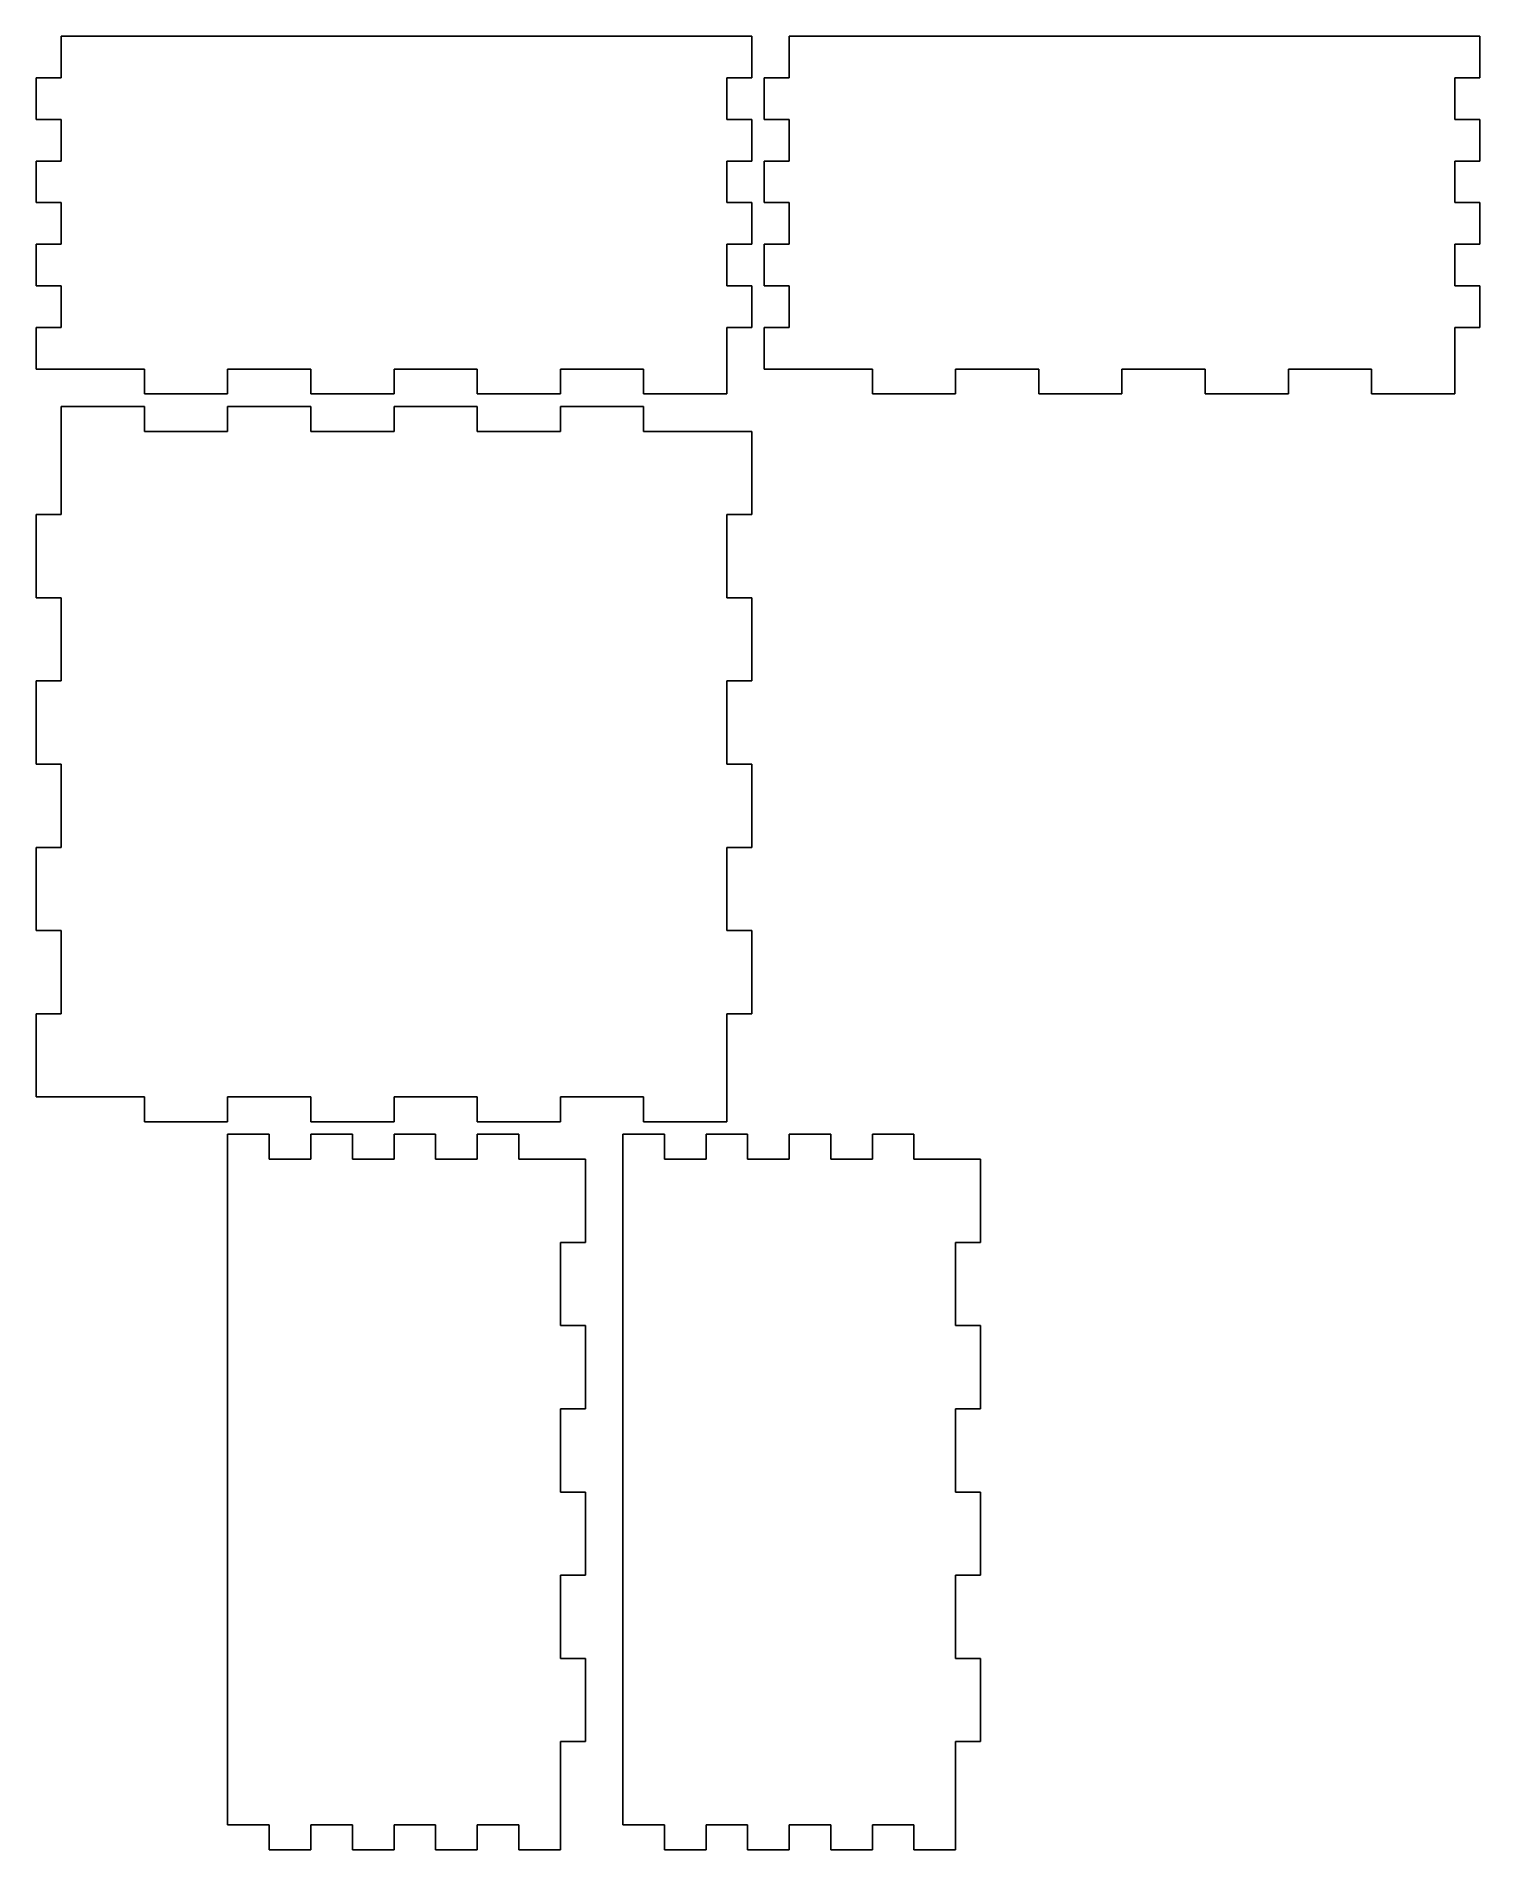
# Model space of a CAD drawing. Header units: metres. Extents: x -43 to 130, y -130 to 88.
import ezdxf

# ---------------------------------------------------------------- set-up
doc = ezdxf.new("R2010")
doc.units = ezdxf.units.M

msp = doc.modelspace()

# ---------------------------------------------------------------- linework, layer by layer
for p, q in [((43, 87.5), (-40, 87.5)), ((-40, 87.5), (-40, 82.5)), ((43, 82.5), (43, 87.5)), ((130.5, 87.5), (47.5, 87.5)), ((47.5, 87.5), (47.5, 82.5)), ((130.5, 82.5), (130.5, 87.5)), ((-40, 82.5), (-43, 82.5)), ((-43, 82.5), (-43, 77.5)), ((40, 77.5), (40, 82.5)), ((40, 82.5), (43, 82.5)), ((47.5, 82.5), (44.5, 82.5)), ((44.5, 82.5), (44.5, 77.5)), ((127.5, 77.5), (127.5, 82.5)), ((127.5, 82.5), (130.5, 82.5)), ((-43, 77.5), (-40, 77.5)), ((-40, 77.5), (-40, 72.5)), ((43, 77.5), (40, 77.5)), ((43, 72.5), (43, 77.5)), ((44.5, 77.5), (47.5, 77.5)), ((47.5, 77.5), (47.5, 72.5)), ((130.5, 77.5), (127.5, 77.5)), ((130.5, 72.5), (130.5, 77.5)), ((-40, 72.5), (-43, 72.5)), ((-43, 72.5), (-43, 67.5)), ((40, 67.5), (40, 72.5)), ((40, 72.5), (43, 72.5)), ((47.5, 72.5), (44.5, 72.5)), ((44.5, 72.5), (44.5, 67.5)), ((127.5, 67.5), (127.5, 72.5)), ((127.5, 72.5), (130.5, 72.5)), ((-43, 67.5), (-40, 67.5)), ((-40, 67.5), (-40, 62.5)), ((43, 67.5), (40, 67.5)), ((43, 62.5), (43, 67.5)), ((44.5, 67.5), (47.5, 67.5)), ((47.5, 67.5), (47.5, 62.5)), ((130.5, 67.5), (127.5, 67.5)), ((130.5, 62.5), (130.5, 67.5)), ((-40, 62.5), (-43, 62.5)), ((-43, 62.5), (-43, 57.5)), ((40, 57.5), (40, 62.5)), ((40, 62.5), (43, 62.5)), ((47.5, 62.5), (44.5, 62.5)), ((44.5, 62.5), (44.5, 57.5)), ((127.5, 57.5), (127.5, 62.5)), ((127.5, 62.5), (130.5, 62.5)), ((-43, 57.5), (-40, 57.5)), ((-40, 57.5), (-40, 52.5)), ((43, 57.5), (40, 57.5)), ((43, 52.5), (43, 57.5)), ((44.5, 57.5), (47.5, 57.5)), ((47.5, 57.5), (47.5, 52.5)), ((130.5, 57.5), (127.5, 57.5)), ((130.5, 52.5), (130.5, 57.5)), ((-40, 52.5), (-43, 52.5)), ((-43, 52.5), (-43, 47.5)), ((40, 44.5), (40, 52.5)), ((40, 52.5), (43, 52.5)), ((47.5, 52.5), (44.5, 52.5)), ((44.5, 52.5), (44.5, 47.5)), ((127.5, 44.5), (127.5, 52.5)), ((127.5, 52.5), (130.5, 52.5)), ((-43, 47.5), (-30, 47.5)), ((-30, 47.5), (-30, 44.5)), ((-20, 47.5), (-10, 47.5)), ((-20, 44.5), (-20, 47.5)), ((-10, 47.5), (-10, 44.5)), ((0, 44.5), (0, 47.5)), ((0, 47.5), (10, 47.5)), ((10, 47.5), (10, 44.5)), ((20, 44.5), (20, 47.5)), ((20, 47.5), (30, 47.5)), ((30, 47.5), (30, 44.5)), ((44.5, 47.5), (57.5, 47.5)), ((57.5, 47.5), (57.5, 44.5)), ((67.5, 47.5), (77.5, 47.5)), ((67.5, 44.5), (67.5, 47.5)), ((77.5, 47.5), (77.5, 44.5)), ((87.5, 44.5), (87.5, 47.5)), ((87.5, 47.5), (97.5, 47.5)), ((97.5, 47.5), (97.5, 44.5)), ((107.5, 44.5), (107.5, 47.5)), ((107.5, 47.5), (117.5, 47.5)), ((117.5, 47.5), (117.5, 44.5)), ((-30, 44.5), (-20, 44.5)), ((-10, 44.5), (0, 44.5)), ((10, 44.5), (20, 44.5)), ((30, 44.5), (40, 44.5)), ((57.5, 44.5), (67.5, 44.5)), ((77.5, 44.5), (87.5, 44.5)), ((97.5, 44.5), (107.5, 44.5)), ((117.5, 44.5), (127.5, 44.5)), ((-30, 43), (-40, 43)), ((-40, 43), (-40, 30)), ((-30, 40), (-30, 43)), ((-10, 43), (-20, 43)), ((-20, 43), (-20, 40)), ((-10, 40), (-10, 43)), ((10, 43), (0, 43)), ((0, 43), (0, 40)), ((10, 40), (10, 43)), ((30, 43), (20, 43)), ((20, 43), (20, 40)), ((30, 40), (30, 43)), ((-20, 40), (-30, 40)), ((0, 40), (-10, 40)), ((20, 40), (10, 40)), ((43, 40), (30, 40)), ((43, 30), (43, 40)), ((-40, 30), (-43, 30)), ((-43, 30), (-43, 20)), ((40, 20), (40, 30)), ((40, 30), (43, 30)), ((-43, 20), (-40, 20)), ((-40, 20), (-40, 10)), ((43, 20), (40, 20)), ((43, 10), (43, 20)), ((-40, 10), (-43, 10)), ((-43, 10), (-43, 0)), ((40, 0), (40, 10)), ((40, 10), (43, 10)), ((-43, 0), (-40, 0)), ((-40, 0), (-40, -10)), ((43, 0), (40, 0)), ((43, -10), (43, 0)), ((-40, -10), (-43, -10)), ((-43, -10), (-43, -20)), ((40, -20), (40, -10)), ((40, -10), (43, -10)), ((-43, -20), (-40, -20)), ((-40, -20), (-40, -30)), ((43, -20), (40, -20)), ((43, -30), (43, -20)), ((-40, -30), (-43, -30)), ((-43, -30), (-43, -40)), ((40, -43), (40, -30)), ((40, -30), (43, -30)), ((-43, -40), (-30, -40)), ((-30, -40), (-30, -43)), ((-20, -40), (-10, -40)), ((-20, -43), (-20, -40)), ((-10, -40), (-10, -43)), ((0, -43), (0, -40)), ((0, -40), (10, -40)), ((10, -40), (10, -43)), ((20, -43), (20, -40)), ((20, -40), (30, -40)), ((30, -40), (30, -43)), ((-30, -43), (-20, -43)), ((-10, -43), (0, -43)), ((10, -43), (20, -43)), ((30, -43), (40, -43)), ((-15, -44.5), (-20, -44.5)), ((-20, -44.5), (-20, -127.5)), ((-15, -47.5), (-15, -44.5)), ((-5, -44.5), (-10, -44.5)), ((-10, -44.5), (-10, -47.5)), ((-5, -47.5), (-5, -44.5)), ((5, -44.5), (0, -44.5)), ((0, -44.5), (0, -47.5)), ((5, -47.5), (5, -44.5)), ((15, -44.5), (10, -44.5)), ((10, -44.5), (10, -47.5)), ((15, -47.5), (15, -44.5)), ((32.5, -44.5), (27.5, -44.5)), ((27.5, -44.5), (27.5, -127.5)), ((32.5, -47.5), (32.5, -44.5)), ((42.5, -44.5), (37.5, -44.5)), ((37.5, -44.5), (37.5, -47.5)), ((42.5, -47.5), (42.5, -44.5)), ((52.5, -44.5), (47.5, -44.5)), ((47.5, -44.5), (47.5, -47.5)), ((52.5, -47.5), (52.5, -44.5)), ((62.5, -44.5), (57.5, -44.5)), ((57.5, -44.5), (57.5, -47.5)), ((62.5, -47.5), (62.5, -44.5)), ((-10, -47.5), (-15, -47.5)), ((0, -47.5), (-5, -47.5)), ((10, -47.5), (5, -47.5)), ((23, -47.5), (15, -47.5)), ((23, -57.5), (23, -47.5)), ((37.5, -47.5), (32.5, -47.5)), ((47.5, -47.5), (42.5, -47.5)), ((57.5, -47.5), (52.5, -47.5)), ((70.5, -47.5), (62.5, -47.5)), ((70.5, -57.5), (70.5, -47.5)), ((20, -67.5), (20, -57.5)), ((20, -57.5), (23, -57.5)), ((67.5, -67.5), (67.5, -57.5)), ((67.5, -57.5), (70.5, -57.5)), ((23, -67.5), (20, -67.5)), ((23, -77.5), (23, -67.5)), ((70.5, -67.5), (67.5, -67.5)), ((70.5, -77.5), (70.5, -67.5)), ((20, -87.5), (20, -77.5)), ((20, -77.5), (23, -77.5)), ((67.5, -87.5), (67.5, -77.5)), ((67.5, -77.5), (70.5, -77.5)), ((23, -87.5), (20, -87.5)), ((23, -97.5), (23, -87.5)), ((70.5, -87.5), (67.5, -87.5)), ((70.5, -97.5), (70.5, -87.5)), ((20, -107.5), (20, -97.5)), ((20, -97.5), (23, -97.5)), ((67.5, -107.5), (67.5, -97.5)), ((67.5, -97.5), (70.5, -97.5)), ((23, -107.5), (20, -107.5)), ((23, -117.5), (23, -107.5)), ((70.5, -107.5), (67.5, -107.5)), ((70.5, -117.5), (70.5, -107.5)), ((20, -130.5), (20, -117.5)), ((20, -117.5), (23, -117.5)), ((67.5, -130.5), (67.5, -117.5)), ((67.5, -117.5), (70.5, -117.5)), ((-20, -127.5), (-15, -127.5)), ((-15, -127.5), (-15, -130.5)), ((-10, -127.5), (-5, -127.5)), ((-10, -130.5), (-10, -127.5)), ((-5, -127.5), (-5, -130.5)), ((0, -130.5), (0, -127.5)), ((0, -127.5), (5, -127.5)), ((5, -127.5), (5, -130.5)), ((10, -130.5), (10, -127.5)), ((10, -127.5), (15, -127.5)), ((15, -127.5), (15, -130.5)), ((27.5, -127.5), (32.5, -127.5)), ((32.5, -127.5), (32.5, -130.5)), ((37.5, -127.5), (42.5, -127.5)), ((37.5, -130.5), (37.5, -127.5)), ((42.5, -127.5), (42.5, -130.5)), ((47.5, -130.5), (47.5, -127.5)), ((47.5, -127.5), (52.5, -127.5)), ((52.5, -127.5), (52.5, -130.5)), ((57.5, -130.5), (57.5, -127.5)), ((57.5, -127.5), (62.5, -127.5)), ((62.5, -127.5), (62.5, -130.5)), ((-15, -130.5), (-10, -130.5)), ((-5, -130.5), (0, -130.5)), ((5, -130.5), (10, -130.5)), ((15, -130.5), (20, -130.5)), ((32.5, -130.5), (37.5, -130.5)), ((42.5, -130.5), (47.5, -130.5)), ((52.5, -130.5), (57.5, -130.5)), ((62.5, -130.5), (67.5, -130.5))]:
    msp.add_line(p, q)

doc.saveas('drawing.dxf')
